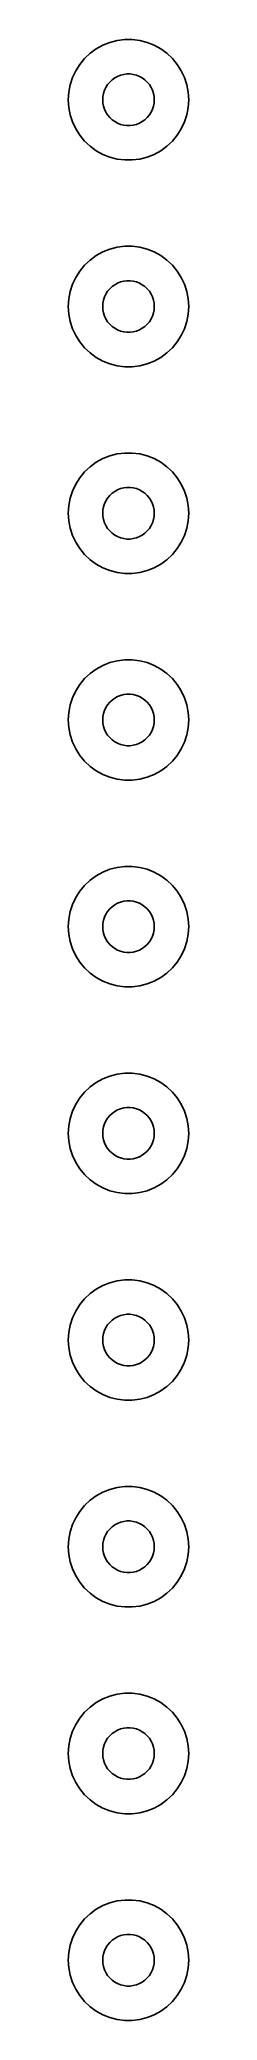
# Model space of a CAD drawing. Header units: metres. Extents: x -7 to 7, y 209 to 439.
import ezdxf

# ---------------------------------------------------------------- set-up
doc = ezdxf.new("R2010")
doc.units = ezdxf.units.M

msp = doc.modelspace()

# ---------------------------------------------------------------- linework, layer by layer
for p, q in [((-4.46196, 437.394), (-5.10277, 436.792)), ((-3.75078, 437.91), (-4.46196, 437.394)), ((-2.98045, 438.334), (-3.75078, 437.91)), ((-2.16312, 438.657), (-2.98045, 438.334)), ((-1.31166, 438.876), (-2.16312, 438.657)), ((-0.439529, 438.986), (-1.31166, 438.876)), ((0.439529, 438.986), (-0.439529, 438.986)), ((1.31166, 438.876), (0.439529, 438.986)), ((2.16312, 438.657), (1.31166, 438.876)), ((2.98045, 438.334), (2.16312, 438.657)), ((3.75078, 437.91), (2.98045, 438.334)), ((4.46196, 437.394), (3.75078, 437.91)), ((5.10277, 436.792), (4.46196, 437.394)), ((-6.13414, 435.372), (-6.50842, 434.577)), ((-5.66312, 436.114), (-6.13414, 435.372)), ((-5.10277, 436.792), (-5.66312, 436.114)), ((-1.60747, 434.533), (-1.27733, 434.714)), ((-1.27733, 434.714), (-0.927048, 434.853)), ((-0.927048, 434.853), (-0.562134, 434.947)), ((-0.562134, 434.947), (-0.18837, 434.994)), ((-0.18837, 434.994), (0.18837, 434.994)), ((0.18837, 434.994), (0.562134, 434.947)), ((0.562134, 434.947), (0.927048, 434.853)), ((0.927048, 434.853), (1.27733, 434.714)), ((1.27733, 434.714), (1.60747, 434.533)), ((5.66312, 436.114), (5.10277, 436.792)), ((6.13414, 435.372), (5.66312, 436.114)), ((6.50842, 434.577), (6.13414, 435.372)), ((-6.94479, 432.877), (-7, 432)), ((-6.78008, 433.741), (-6.94479, 432.877)), ((-6.50842, 434.577), (-6.78008, 433.741)), ((-3, 432), (-2.97633, 432.376)), ((-2.97633, 432.376), (-2.90575, 432.746)), ((-2.90575, 432.746), (-2.78932, 433.104)), ((-2.78932, 433.104), (-2.62891, 433.445)), ((-2.62891, 433.445), (-2.42705, 433.763)), ((-2.42705, 433.763), (-2.1869, 434.054)), ((-2.1869, 434.054), (-1.91226, 434.312)), ((-1.91226, 434.312), (-1.60747, 434.533)), ((1.60747, 434.533), (1.91226, 434.312)), ((1.91226, 434.312), (2.1869, 434.054)), ((2.1869, 434.054), (2.42705, 433.763)), ((2.42705, 433.763), (2.62891, 433.445)), ((2.62891, 433.445), (2.78932, 433.104)), ((2.78932, 433.104), (2.90575, 432.746)), ((2.90575, 432.746), (2.97633, 432.376)), ((2.97633, 432.376), (3, 432)), ((6.78008, 433.741), (6.50842, 434.577)), ((6.94479, 432.877), (6.78008, 433.741)), ((7, 432), (6.94479, 432.877)), ((-7, 432), (-6.94479, 431.123)), ((-6.94479, 431.123), (-6.78008, 430.259)), ((-6.78008, 430.259), (-6.50842, 429.423)), ((-2.97633, 431.624), (-3, 432)), ((-2.90575, 431.254), (-2.97633, 431.624)), ((-2.78932, 430.896), (-2.90575, 431.254)), ((-2.62891, 430.555), (-2.78932, 430.896)), ((-2.42705, 430.237), (-2.62891, 430.555)), ((-2.1869, 429.946), (-2.42705, 430.237)), ((2.42705, 430.237), (2.1869, 429.946)), ((2.62891, 430.555), (2.42705, 430.237)), ((2.78932, 430.896), (2.62891, 430.555)), ((2.90575, 431.254), (2.78932, 430.896)), ((2.97633, 431.624), (2.90575, 431.254)), ((3, 432), (2.97633, 431.624)), ((6.50842, 429.423), (6.78008, 430.259)), ((6.78008, 430.259), (6.94479, 431.123)), ((6.94479, 431.123), (7, 432)), ((-6.50842, 429.423), (-6.13414, 428.628)), ((-6.13414, 428.628), (-5.66312, 427.886)), ((-5.66312, 427.886), (-5.10277, 427.208)), ((-1.91226, 429.688), (-2.1869, 429.946)), ((-1.60747, 429.467), (-1.91226, 429.688)), ((-1.27733, 429.286), (-1.60747, 429.467)), ((-0.927048, 429.147), (-1.27733, 429.286)), ((-0.562134, 429.053), (-0.927048, 429.147)), ((-0.18837, 429.006), (-0.562134, 429.053)), ((0.18837, 429.006), (-0.18837, 429.006)), ((0.562134, 429.053), (0.18837, 429.006)), ((0.927048, 429.147), (0.562134, 429.053)), ((1.27733, 429.286), (0.927048, 429.147)), ((1.60747, 429.467), (1.27733, 429.286)), ((1.91226, 429.688), (1.60747, 429.467)), ((2.1869, 429.946), (1.91226, 429.688)), ((5.10277, 427.208), (5.66312, 427.886)), ((5.66312, 427.886), (6.13414, 428.628)), ((6.13414, 428.628), (6.50842, 429.423)), ((-5.10277, 427.208), (-4.46196, 426.606)), ((-4.46196, 426.606), (-3.75078, 426.09)), ((-3.75078, 426.09), (-2.98045, 425.666)), ((-2.98045, 425.666), (-2.16312, 425.343)), ((2.16312, 425.343), (2.98045, 425.666)), ((2.98045, 425.666), (3.75078, 426.09)), ((3.75078, 426.09), (4.46196, 426.606)), ((4.46196, 426.606), (5.10277, 427.208)), ((-2.16312, 425.343), (-1.31166, 425.124)), ((-1.31166, 425.124), (-0.439529, 425.014)), ((-0.439529, 425.014), (0.439529, 425.014)), ((0.439529, 425.014), (1.31166, 425.124)), ((1.31166, 425.124), (2.16312, 425.343)), ((-2.98045, 414.334), (-3.75078, 413.91)), ((-2.16312, 414.657), (-2.98045, 414.334)), ((-1.31166, 414.876), (-2.16312, 414.657)), ((-0.439529, 414.986), (-1.31166, 414.876)), ((0.439529, 414.986), (-0.439529, 414.986)), ((1.31166, 414.876), (0.439529, 414.986)), ((2.16312, 414.657), (1.31166, 414.876)), ((2.98045, 414.334), (2.16312, 414.657)), ((3.75078, 413.91), (2.98045, 414.334)), ((-5.66312, 412.114), (-6.13414, 411.372)), ((-5.10277, 412.792), (-5.66312, 412.114)), ((-4.46196, 413.394), (-5.10277, 412.792)), ((-3.75078, 413.91), (-4.46196, 413.394)), ((4.46196, 413.394), (3.75078, 413.91)), ((5.10277, 412.792), (4.46196, 413.394)), ((5.66312, 412.114), (5.10277, 412.792)), ((6.13414, 411.372), (5.66312, 412.114)), ((-6.78008, 409.741), (-6.94479, 408.877)), ((-6.50842, 410.577), (-6.78008, 409.741)), ((-6.13414, 411.372), (-6.50842, 410.577)), ((-2.78932, 409.104), (-2.62891, 409.445)), ((-2.62891, 409.445), (-2.42705, 409.763)), ((-2.42705, 409.763), (-2.1869, 410.054)), ((-2.1869, 410.054), (-1.91226, 410.312)), ((-1.91226, 410.312), (-1.60747, 410.533)), ((-1.60747, 410.533), (-1.27733, 410.714)), ((-1.27733, 410.714), (-0.927048, 410.853)), ((-0.927048, 410.853), (-0.562134, 410.947)), ((-0.562134, 410.947), (-0.18837, 410.994)), ((-0.18837, 410.994), (0.18837, 410.994)), ((0.18837, 410.994), (0.562134, 410.947)), ((0.562134, 410.947), (0.927048, 410.853)), ((0.927048, 410.853), (1.27733, 410.714)), ((1.27733, 410.714), (1.60747, 410.533)), ((1.60747, 410.533), (1.91226, 410.312)), ((1.91226, 410.312), (2.1869, 410.054)), ((2.1869, 410.054), (2.42705, 409.763)), ((2.42705, 409.763), (2.62891, 409.445)), ((2.62891, 409.445), (2.78932, 409.104)), ((6.50842, 410.577), (6.13414, 411.372)), ((6.78008, 409.741), (6.50842, 410.577)), ((6.94479, 408.877), (6.78008, 409.741)), ((-6.94479, 408.877), (-7, 408)), ((-7, 408), (-6.94479, 407.123)), ((-6.94479, 407.123), (-6.78008, 406.259)), ((-3, 408), (-2.97633, 408.376)), ((-2.97633, 407.624), (-3, 408)), ((-2.97633, 408.376), (-2.90575, 408.746)), ((-2.90575, 407.254), (-2.97633, 407.624)), ((-2.90575, 408.746), (-2.78932, 409.104)), ((-2.78932, 406.896), (-2.90575, 407.254)), ((2.78932, 409.104), (2.90575, 408.746)), ((2.90575, 407.254), (2.78932, 406.896)), ((2.90575, 408.746), (2.97633, 408.376)), ((2.97633, 407.624), (2.90575, 407.254)), ((2.97633, 408.376), (3, 408)), ((3, 408), (2.97633, 407.624)), ((6.78008, 406.259), (6.94479, 407.123)), ((7, 408), (6.94479, 408.877)), ((6.94479, 407.123), (7, 408)), ((-6.78008, 406.259), (-6.50842, 405.423)), ((-6.50842, 405.423), (-6.13414, 404.628)), ((-2.62891, 406.555), (-2.78932, 406.896)), ((-2.42705, 406.237), (-2.62891, 406.555)), ((-2.1869, 405.946), (-2.42705, 406.237)), ((-1.91226, 405.688), (-2.1869, 405.946)), ((-1.60747, 405.467), (-1.91226, 405.688)), ((-1.27733, 405.286), (-1.60747, 405.467)), ((-0.927048, 405.147), (-1.27733, 405.286)), ((-0.562134, 405.053), (-0.927048, 405.147)), ((-0.18837, 405.006), (-0.562134, 405.053)), ((0.18837, 405.006), (-0.18837, 405.006)), ((0.562134, 405.053), (0.18837, 405.006)), ((0.927048, 405.147), (0.562134, 405.053)), ((1.27733, 405.286), (0.927048, 405.147)), ((1.60747, 405.467), (1.27733, 405.286)), ((1.91226, 405.688), (1.60747, 405.467)), ((2.1869, 405.946), (1.91226, 405.688)), ((2.42705, 406.237), (2.1869, 405.946)), ((2.62891, 406.555), (2.42705, 406.237)), ((2.78932, 406.896), (2.62891, 406.555)), ((6.13414, 404.628), (6.50842, 405.423)), ((6.50842, 405.423), (6.78008, 406.259)), ((-6.13414, 404.628), (-5.66312, 403.886)), ((-5.66312, 403.886), (-5.10277, 403.208)), ((-5.10277, 403.208), (-4.46196, 402.606)), ((-4.46196, 402.606), (-3.75078, 402.09)), ((3.75078, 402.09), (4.46196, 402.606)), ((4.46196, 402.606), (5.10277, 403.208)), ((5.10277, 403.208), (5.66312, 403.886)), ((5.66312, 403.886), (6.13414, 404.628)), ((-3.75078, 402.09), (-2.98045, 401.666)), ((-2.98045, 401.666), (-2.16312, 401.343)), ((-2.16312, 401.343), (-1.31166, 401.124)), ((-1.31166, 401.124), (-0.439529, 401.014)), ((-0.439529, 401.014), (0.439529, 401.014)), ((0.439529, 401.014), (1.31166, 401.124)), ((1.31166, 401.124), (2.16312, 401.343)), ((2.16312, 401.343), (2.98045, 401.666)), ((2.98045, 401.666), (3.75078, 402.09)), ((-0.439529, 390.986), (-1.31166, 390.876)), ((0.439529, 390.986), (-0.439529, 390.986)), ((1.31166, 390.876), (0.439529, 390.986)), ((-5.10277, 388.792), (-5.66312, 388.114)), ((-4.46196, 389.394), (-5.10277, 388.792)), ((-3.75078, 389.91), (-4.46196, 389.394)), ((-2.98045, 390.334), (-3.75078, 389.91)), ((-2.16312, 390.657), (-2.98045, 390.334)), ((-1.31166, 390.876), (-2.16312, 390.657)), ((2.16312, 390.657), (1.31166, 390.876)), ((2.98045, 390.334), (2.16312, 390.657)), ((3.75078, 389.91), (2.98045, 390.334)), ((4.46196, 389.394), (3.75078, 389.91)), ((5.10277, 388.792), (4.46196, 389.394)), ((5.66312, 388.114), (5.10277, 388.792)), ((-6.50842, 386.577), (-6.78008, 385.741)), ((-6.13414, 387.372), (-6.50842, 386.577)), ((-5.66312, 388.114), (-6.13414, 387.372)), ((-1.91226, 386.312), (-1.60747, 386.533)), ((-1.60747, 386.533), (-1.27733, 386.714)), ((-1.27733, 386.714), (-0.927048, 386.853)), ((-0.927048, 386.853), (-0.562134, 386.947)), ((-0.562134, 386.947), (-0.18837, 386.994)), ((-0.18837, 386.994), (0.18837, 386.994)), ((0.18837, 386.994), (0.562134, 386.947)), ((0.562134, 386.947), (0.927048, 386.853)), ((0.927048, 386.853), (1.27733, 386.714)), ((1.27733, 386.714), (1.60747, 386.533)), ((1.60747, 386.533), (1.91226, 386.312)), ((6.13414, 387.372), (5.66312, 388.114)), ((6.50842, 386.577), (6.13414, 387.372)), ((6.78008, 385.741), (6.50842, 386.577)), ((-6.94479, 384.877), (-7, 384)), ((-6.78008, 385.741), (-6.94479, 384.877)), ((-3, 384), (-2.97633, 384.376)), ((-2.97633, 384.376), (-2.90575, 384.746)), ((-2.90575, 384.746), (-2.78932, 385.104)), ((-2.78932, 385.104), (-2.62891, 385.445)), ((-2.62891, 385.445), (-2.42705, 385.763)), ((-2.42705, 385.763), (-2.1869, 386.054)), ((-2.1869, 386.054), (-1.91226, 386.312)), ((1.91226, 386.312), (2.1869, 386.054)), ((2.1869, 386.054), (2.42705, 385.763)), ((2.42705, 385.763), (2.62891, 385.445)), ((2.62891, 385.445), (2.78932, 385.104)), ((2.78932, 385.104), (2.90575, 384.746)), ((2.90575, 384.746), (2.97633, 384.376)), ((2.97633, 384.376), (3, 384)), ((6.94479, 384.877), (6.78008, 385.741)), ((7, 384), (6.94479, 384.877)), ((-7, 384), (-6.94479, 383.123)), ((-6.94479, 383.123), (-6.78008, 382.259)), ((-6.78008, 382.259), (-6.50842, 381.423)), ((-2.97633, 383.624), (-3, 384)), ((-2.90575, 383.254), (-2.97633, 383.624)), ((-2.78932, 382.896), (-2.90575, 383.254)), ((-2.62891, 382.555), (-2.78932, 382.896)), ((-2.42705, 382.237), (-2.62891, 382.555)), ((-2.1869, 381.946), (-2.42705, 382.237)), ((-1.91226, 381.688), (-2.1869, 381.946)), ((2.1869, 381.946), (1.91226, 381.688)), ((2.42705, 382.237), (2.1869, 381.946)), ((2.62891, 382.555), (2.42705, 382.237)), ((2.78932, 382.896), (2.62891, 382.555)), ((2.90575, 383.254), (2.78932, 382.896)), ((2.97633, 383.624), (2.90575, 383.254)), ((3, 384), (2.97633, 383.624)), ((6.50842, 381.423), (6.78008, 382.259)), ((6.78008, 382.259), (6.94479, 383.123)), ((6.94479, 383.123), (7, 384)), ((-6.50842, 381.423), (-6.13414, 380.628)), ((-6.13414, 380.628), (-5.66312, 379.886)), ((-5.66312, 379.886), (-5.10277, 379.208)), ((-1.60747, 381.467), (-1.91226, 381.688)), ((-1.27733, 381.286), (-1.60747, 381.467)), ((-0.927048, 381.147), (-1.27733, 381.286)), ((-0.562134, 381.053), (-0.927048, 381.147)), ((-0.18837, 381.006), (-0.562134, 381.053)), ((0.18837, 381.006), (-0.18837, 381.006)), ((0.562134, 381.053), (0.18837, 381.006)), ((0.927048, 381.147), (0.562134, 381.053)), ((1.27733, 381.286), (0.927048, 381.147)), ((1.60747, 381.467), (1.27733, 381.286)), ((1.91226, 381.688), (1.60747, 381.467)), ((5.10277, 379.208), (5.66312, 379.886)), ((5.66312, 379.886), (6.13414, 380.628)), ((6.13414, 380.628), (6.50842, 381.423)), ((-5.10277, 379.208), (-4.46196, 378.606)), ((-4.46196, 378.606), (-3.75078, 378.09)), ((-3.75078, 378.09), (-2.98045, 377.666)), ((-2.98045, 377.666), (-2.16312, 377.343)), ((-2.16312, 377.343), (-1.31166, 377.124)), ((1.31166, 377.124), (2.16312, 377.343)), ((2.16312, 377.343), (2.98045, 377.666)), ((2.98045, 377.666), (3.75078, 378.09)), ((3.75078, 378.09), (4.46196, 378.606)), ((4.46196, 378.606), (5.10277, 379.208)), ((-1.31166, 377.124), (-0.439529, 377.014)), ((-0.439529, 377.014), (0.439529, 377.014)), ((0.439529, 377.014), (1.31166, 377.124)), ((-3.75078, 365.91), (-4.46196, 365.394)), ((-2.98045, 366.334), (-3.75078, 365.91)), ((-2.16312, 366.657), (-2.98045, 366.334)), ((-1.31166, 366.876), (-2.16312, 366.657)), ((-0.439529, 366.986), (-1.31166, 366.876)), ((0.439529, 366.986), (-0.439529, 366.986)), ((1.31166, 366.876), (0.439529, 366.986)), ((2.16312, 366.657), (1.31166, 366.876)), ((2.98045, 366.334), (2.16312, 366.657)), ((3.75078, 365.91), (2.98045, 366.334)), ((4.46196, 365.394), (3.75078, 365.91)), ((-6.13414, 363.372), (-6.50842, 362.577)), ((-5.66312, 364.114), (-6.13414, 363.372)), ((-5.10277, 364.792), (-5.66312, 364.114)), ((-4.46196, 365.394), (-5.10277, 364.792)), ((5.10277, 364.792), (4.46196, 365.394)), ((5.66312, 364.114), (5.10277, 364.792)), ((6.13414, 363.372), (5.66312, 364.114)), ((6.50842, 362.577), (6.13414, 363.372)), ((-6.78008, 361.741), (-6.94479, 360.877)), ((-6.50842, 362.577), (-6.78008, 361.741)), ((-2.90575, 360.746), (-2.78932, 361.104)), ((-2.78932, 361.104), (-2.62891, 361.445)), ((-2.62891, 361.445), (-2.42705, 361.763)), ((-2.42705, 361.763), (-2.1869, 362.054)), ((-2.1869, 362.054), (-1.91226, 362.312)), ((-1.91226, 362.312), (-1.60747, 362.533)), ((-1.60747, 362.533), (-1.27733, 362.714)), ((-1.27733, 362.714), (-0.927048, 362.853)), ((-0.927048, 362.853), (-0.562134, 362.947)), ((-0.562134, 362.947), (-0.18837, 362.994)), ((-0.18837, 362.994), (0.18837, 362.994)), ((0.18837, 362.994), (0.562134, 362.947)), ((0.562134, 362.947), (0.927048, 362.853)), ((0.927048, 362.853), (1.27733, 362.714)), ((1.27733, 362.714), (1.60747, 362.533)), ((1.60747, 362.533), (1.91226, 362.312)), ((1.91226, 362.312), (2.1869, 362.054)), ((2.1869, 362.054), (2.42705, 361.763)), ((2.42705, 361.763), (2.62891, 361.445)), ((2.62891, 361.445), (2.78932, 361.104)), ((2.78932, 361.104), (2.90575, 360.746)), ((6.78008, 361.741), (6.50842, 362.577)), ((6.94479, 360.877), (6.78008, 361.741)), ((-6.94479, 360.877), (-7, 360)), ((-7, 360), (-6.94479, 359.123)), ((-6.94479, 359.123), (-6.78008, 358.259)), ((-3, 360), (-2.97633, 360.376)), ((-2.97633, 359.624), (-3, 360)), ((-2.97633, 360.376), (-2.90575, 360.746)), ((-2.90575, 359.254), (-2.97633, 359.624)), ((-2.78932, 358.896), (-2.90575, 359.254)), ((-2.62891, 358.555), (-2.78932, 358.896)), ((2.78932, 358.896), (2.62891, 358.555)), ((2.90575, 359.254), (2.78932, 358.896)), ((2.90575, 360.746), (2.97633, 360.376)), ((2.97633, 359.624), (2.90575, 359.254)), ((2.97633, 360.376), (3, 360)), ((3, 360), (2.97633, 359.624)), ((6.78008, 358.259), (6.94479, 359.123)), ((7, 360), (6.94479, 360.877)), ((6.94479, 359.123), (7, 360)), ((-6.78008, 358.259), (-6.50842, 357.423)), ((-6.50842, 357.423), (-6.13414, 356.628)), ((-6.13414, 356.628), (-5.66312, 355.886)), ((-2.42705, 358.237), (-2.62891, 358.555)), ((-2.1869, 357.946), (-2.42705, 358.237)), ((-1.91226, 357.688), (-2.1869, 357.946)), ((-1.60747, 357.467), (-1.91226, 357.688)), ((-1.27733, 357.286), (-1.60747, 357.467)), ((-0.927048, 357.147), (-1.27733, 357.286)), ((-0.562134, 357.053), (-0.927048, 357.147)), ((-0.18837, 357.006), (-0.562134, 357.053)), ((0.18837, 357.006), (-0.18837, 357.006)), ((0.562134, 357.053), (0.18837, 357.006)), ((0.927048, 357.147), (0.562134, 357.053)), ((1.27733, 357.286), (0.927048, 357.147)), ((1.60747, 357.467), (1.27733, 357.286)), ((1.91226, 357.688), (1.60747, 357.467)), ((2.1869, 357.946), (1.91226, 357.688)), ((2.42705, 358.237), (2.1869, 357.946)), ((2.62891, 358.555), (2.42705, 358.237)), ((5.66312, 355.886), (6.13414, 356.628)), ((6.13414, 356.628), (6.50842, 357.423)), ((6.50842, 357.423), (6.78008, 358.259)), ((-5.66312, 355.886), (-5.10277, 355.208)), ((-5.10277, 355.208), (-4.46196, 354.606)), ((-4.46196, 354.606), (-3.75078, 354.09)), ((3.75078, 354.09), (4.46196, 354.606)), ((4.46196, 354.606), (5.10277, 355.208)), ((5.10277, 355.208), (5.66312, 355.886)), ((-3.75078, 354.09), (-2.98045, 353.666)), ((-2.98045, 353.666), (-2.16312, 353.343)), ((-2.16312, 353.343), (-1.31166, 353.124)), ((-1.31166, 353.124), (-0.439529, 353.014)), ((-0.439529, 353.014), (0.439529, 353.014)), ((0.439529, 353.014), (1.31166, 353.124)), ((1.31166, 353.124), (2.16312, 353.343)), ((2.16312, 353.343), (2.98045, 353.666)), ((2.98045, 353.666), (3.75078, 354.09)), ((-1.31166, 342.876), (-2.16312, 342.657)), ((-0.439529, 342.986), (-1.31166, 342.876)), ((0.439529, 342.986), (-0.439529, 342.986)), ((1.31166, 342.876), (0.439529, 342.986)), ((2.16312, 342.657), (1.31166, 342.876)), ((-5.10277, 340.792), (-5.66312, 340.114)), ((-4.46196, 341.394), (-5.10277, 340.792)), ((-3.75078, 341.91), (-4.46196, 341.394)), ((-2.98045, 342.334), (-3.75078, 341.91)), ((-2.16312, 342.657), (-2.98045, 342.334)), ((2.98045, 342.334), (2.16312, 342.657)), ((3.75078, 341.91), (2.98045, 342.334)), ((4.46196, 341.394), (3.75078, 341.91)), ((5.10277, 340.792), (4.46196, 341.394)), ((5.66312, 340.114), (5.10277, 340.792)), ((-6.50842, 338.577), (-6.78008, 337.741)), ((-6.13414, 339.372), (-6.50842, 338.577)), ((-5.66312, 340.114), (-6.13414, 339.372)), ((-2.1869, 338.054), (-1.91226, 338.312)), ((-1.91226, 338.312), (-1.60747, 338.533)), ((-1.60747, 338.533), (-1.27733, 338.714)), ((-1.27733, 338.714), (-0.927048, 338.853)), ((-0.927048, 338.853), (-0.562134, 338.947)), ((-0.562134, 338.947), (-0.18837, 338.994)), ((-0.18837, 338.994), (0.18837, 338.994)), ((0.18837, 338.994), (0.562134, 338.947)), ((0.562134, 338.947), (0.927048, 338.853)), ((0.927048, 338.853), (1.27733, 338.714)), ((1.27733, 338.714), (1.60747, 338.533)), ((1.60747, 338.533), (1.91226, 338.312)), ((1.91226, 338.312), (2.1869, 338.054)), ((6.13414, 339.372), (5.66312, 340.114)), ((6.50842, 338.577), (6.13414, 339.372)), ((6.78008, 337.741), (6.50842, 338.577)), ((-6.94479, 336.877), (-7, 336)), ((-7, 336), (-6.94479, 335.123)), ((-6.78008, 337.741), (-6.94479, 336.877)), ((-3, 336), (-2.97633, 336.376)), ((-2.97633, 335.624), (-3, 336)), ((-2.97633, 336.376), (-2.90575, 336.746)), ((-2.90575, 336.746), (-2.78932, 337.104)), ((-2.78932, 337.104), (-2.62891, 337.445)), ((-2.62891, 337.445), (-2.42705, 337.763)), ((-2.42705, 337.763), (-2.1869, 338.054)), ((2.1869, 338.054), (2.42705, 337.763)), ((2.42705, 337.763), (2.62891, 337.445)), ((2.62891, 337.445), (2.78932, 337.104)), ((2.78932, 337.104), (2.90575, 336.746)), ((2.90575, 336.746), (2.97633, 336.376)), ((2.97633, 336.376), (3, 336)), ((3, 336), (2.97633, 335.624)), ((6.94479, 336.877), (6.78008, 337.741)), ((7, 336), (6.94479, 336.877)), ((6.94479, 335.123), (7, 336)), ((-6.94479, 335.123), (-6.78008, 334.259)), ((-6.78008, 334.259), (-6.50842, 333.423)), ((-2.90575, 335.254), (-2.97633, 335.624)), ((-2.78932, 334.896), (-2.90575, 335.254)), ((-2.62891, 334.555), (-2.78932, 334.896)), ((-2.42705, 334.237), (-2.62891, 334.555)), ((-2.1869, 333.946), (-2.42705, 334.237)), ((-1.91226, 333.688), (-2.1869, 333.946)), ((-1.60747, 333.467), (-1.91226, 333.688)), ((-1.27733, 333.286), (-1.60747, 333.467)), ((1.60747, 333.467), (1.27733, 333.286)), ((1.91226, 333.688), (1.60747, 333.467)), ((2.1869, 333.946), (1.91226, 333.688)), ((2.42705, 334.237), (2.1869, 333.946)), ((2.62891, 334.555), (2.42705, 334.237)), ((2.78932, 334.896), (2.62891, 334.555)), ((2.90575, 335.254), (2.78932, 334.896)), ((2.97633, 335.624), (2.90575, 335.254)), ((6.50842, 333.423), (6.78008, 334.259)), ((6.78008, 334.259), (6.94479, 335.123)), ((-6.50842, 333.423), (-6.13414, 332.628)), ((-6.13414, 332.628), (-5.66312, 331.886)), ((-5.66312, 331.886), (-5.10277, 331.208)), ((-5.10277, 331.208), (-4.46196, 330.606)), ((-0.927048, 333.147), (-1.27733, 333.286)), ((-0.562134, 333.053), (-0.927048, 333.147)), ((-0.18837, 333.006), (-0.562134, 333.053)), ((0.18837, 333.006), (-0.18837, 333.006)), ((0.562134, 333.053), (0.18837, 333.006)), ((0.927048, 333.147), (0.562134, 333.053)), ((1.27733, 333.286), (0.927048, 333.147)), ((4.46196, 330.606), (5.10277, 331.208)), ((5.10277, 331.208), (5.66312, 331.886)), ((5.66312, 331.886), (6.13414, 332.628)), ((6.13414, 332.628), (6.50842, 333.423)), ((-4.46196, 330.606), (-3.75078, 330.09)), ((-3.75078, 330.09), (-2.98045, 329.666)), ((-2.98045, 329.666), (-2.16312, 329.343)), ((-2.16312, 329.343), (-1.31166, 329.124)), ((-1.31166, 329.124), (-0.439529, 329.014)), ((-0.439529, 329.014), (0.439529, 329.014)), ((0.439529, 329.014), (1.31166, 329.124)), ((1.31166, 329.124), (2.16312, 329.343)), ((2.16312, 329.343), (2.98045, 329.666)), ((2.98045, 329.666), (3.75078, 330.09)), ((3.75078, 330.09), (4.46196, 330.606)), ((-4.46196, 317.394), (-5.10277, 316.792)), ((-3.75078, 317.91), (-4.46196, 317.394)), ((-2.98045, 318.334), (-3.75078, 317.91)), ((-2.16312, 318.657), (-2.98045, 318.334)), ((-1.31166, 318.876), (-2.16312, 318.657)), ((-0.439529, 318.986), (-1.31166, 318.876)), ((0.439529, 318.986), (-0.439529, 318.986)), ((1.31166, 318.876), (0.439529, 318.986)), ((2.16312, 318.657), (1.31166, 318.876)), ((2.98045, 318.334), (2.16312, 318.657)), ((3.75078, 317.91), (2.98045, 318.334)), ((4.46196, 317.394), (3.75078, 317.91)), ((5.10277, 316.792), (4.46196, 317.394)), ((-6.13414, 315.372), (-6.50842, 314.577)), ((-5.66312, 316.114), (-6.13414, 315.372)), ((-5.10277, 316.792), (-5.66312, 316.114)), ((5.66312, 316.114), (5.10277, 316.792)), ((6.13414, 315.372), (5.66312, 316.114)), ((6.50842, 314.577), (6.13414, 315.372)), ((-6.94479, 312.877), (-7, 312)), ((-6.78008, 313.741), (-6.94479, 312.877)), ((-6.50842, 314.577), (-6.78008, 313.741)), ((-2.90575, 312.746), (-2.78932, 313.104)), ((-2.78932, 313.104), (-2.62891, 313.445)), ((-2.62891, 313.445), (-2.42705, 313.763)), ((-2.42705, 313.763), (-2.1869, 314.054)), ((-2.1869, 314.054), (-1.91226, 314.312)), ((-1.91226, 314.312), (-1.60747, 314.533)), ((-1.60747, 314.533), (-1.27733, 314.714)), ((-1.27733, 314.714), (-0.927048, 314.853)), ((-0.927048, 314.853), (-0.562134, 314.947)), ((-0.562134, 314.947), (-0.18837, 314.994)), ((-0.18837, 314.994), (0.18837, 314.994)), ((0.18837, 314.994), (0.562134, 314.947)), ((0.562134, 314.947), (0.927048, 314.853)), ((0.927048, 314.853), (1.27733, 314.714)), ((1.27733, 314.714), (1.60747, 314.533)), ((1.60747, 314.533), (1.91226, 314.312)), ((1.91226, 314.312), (2.1869, 314.054)), ((2.1869, 314.054), (2.42705, 313.763)), ((2.42705, 313.763), (2.62891, 313.445)), ((2.62891, 313.445), (2.78932, 313.104)), ((2.78932, 313.104), (2.90575, 312.746)), ((6.78008, 313.741), (6.50842, 314.577)), ((6.94479, 312.877), (6.78008, 313.741)), ((7, 312), (6.94479, 312.877)), ((-7, 312), (-6.94479, 311.123)), ((-6.94479, 311.123), (-6.78008, 310.259)), ((-3, 312), (-2.97633, 312.376)), ((-2.97633, 311.624), (-3, 312)), ((-2.97633, 312.376), (-2.90575, 312.746)), ((-2.90575, 311.254), (-2.97633, 311.624)), ((-2.78932, 310.896), (-2.90575, 311.254)), ((-2.62891, 310.555), (-2.78932, 310.896)), ((-2.42705, 310.237), (-2.62891, 310.555)), ((2.62891, 310.555), (2.42705, 310.237)), ((2.78932, 310.896), (2.62891, 310.555)), ((2.90575, 311.254), (2.78932, 310.896)), ((2.90575, 312.746), (2.97633, 312.376)), ((2.97633, 311.624), (2.90575, 311.254)), ((2.97633, 312.376), (3, 312)), ((3, 312), (2.97633, 311.624)), ((6.78008, 310.259), (6.94479, 311.123)), ((6.94479, 311.123), (7, 312)), ((-6.78008, 310.259), (-6.50842, 309.423)), ((-6.50842, 309.423), (-6.13414, 308.628)), ((-6.13414, 308.628), (-5.66312, 307.886)), ((-2.1869, 309.946), (-2.42705, 310.237)), ((-1.91226, 309.688), (-2.1869, 309.946)), ((-1.60747, 309.467), (-1.91226, 309.688)), ((-1.27733, 309.286), (-1.60747, 309.467)), ((-0.927048, 309.147), (-1.27733, 309.286)), ((-0.562134, 309.053), (-0.927048, 309.147)), ((-0.18837, 309.006), (-0.562134, 309.053)), ((0.18837, 309.006), (-0.18837, 309.006)), ((0.562134, 309.053), (0.18837, 309.006)), ((0.927048, 309.147), (0.562134, 309.053)), ((1.27733, 309.286), (0.927048, 309.147)), ((1.60747, 309.467), (1.27733, 309.286)), ((1.91226, 309.688), (1.60747, 309.467)), ((2.1869, 309.946), (1.91226, 309.688)), ((2.42705, 310.237), (2.1869, 309.946)), ((5.66312, 307.886), (6.13414, 308.628)), ((6.13414, 308.628), (6.50842, 309.423)), ((6.50842, 309.423), (6.78008, 310.259)), ((-5.66312, 307.886), (-5.10277, 307.208)), ((-5.10277, 307.208), (-4.46196, 306.606)), ((-4.46196, 306.606), (-3.75078, 306.09)), ((-3.75078, 306.09), (-2.98045, 305.666)), ((2.98045, 305.666), (3.75078, 306.09)), ((3.75078, 306.09), (4.46196, 306.606)), ((4.46196, 306.606), (5.10277, 307.208)), ((5.10277, 307.208), (5.66312, 307.886)), ((-2.98045, 305.666), (-2.16312, 305.343)), ((-2.16312, 305.343), (-1.31166, 305.124)), ((-1.31166, 305.124), (-0.439529, 305.014)), ((-0.439529, 305.014), (0.439529, 305.014)), ((0.439529, 305.014), (1.31166, 305.124)), ((1.31166, 305.124), (2.16312, 305.343)), ((2.16312, 305.343), (2.98045, 305.666)), ((-2.16312, 294.657), (-2.98045, 294.334)), ((-1.31166, 294.876), (-2.16312, 294.657)), ((-0.439529, 294.986), (-1.31166, 294.876)), ((0.439529, 294.986), (-0.439529, 294.986)), ((1.31166, 294.876), (0.439529, 294.986)), ((2.16312, 294.657), (1.31166, 294.876)), ((2.98045, 294.334), (2.16312, 294.657)), ((-5.66312, 292.114), (-6.13414, 291.372)), ((-5.10277, 292.792), (-5.66312, 292.114)), ((-4.46196, 293.394), (-5.10277, 292.792)), ((-3.75078, 293.91), (-4.46196, 293.394)), ((-2.98045, 294.334), (-3.75078, 293.91)), ((3.75078, 293.91), (2.98045, 294.334)), ((4.46196, 293.394), (3.75078, 293.91)), ((5.10277, 292.792), (4.46196, 293.394)), ((5.66312, 292.114), (5.10277, 292.792)), ((6.13414, 291.372), (5.66312, 292.114)), ((-6.50842, 290.577), (-6.78008, 289.741)), ((-6.13414, 291.372), (-6.50842, 290.577)), ((-2.42705, 289.763), (-2.1869, 290.054)), ((-2.1869, 290.054), (-1.91226, 290.312)), ((-1.91226, 290.312), (-1.60747, 290.533)), ((-1.60747, 290.533), (-1.27733, 290.714)), ((-1.27733, 290.714), (-0.927048, 290.853)), ((-0.927048, 290.853), (-0.562134, 290.947)), ((-0.562134, 290.947), (-0.18837, 290.994)), ((-0.18837, 290.994), (0.18837, 290.994)), ((0.18837, 290.994), (0.562134, 290.947)), ((0.562134, 290.947), (0.927048, 290.853)), ((0.927048, 290.853), (1.27733, 290.714)), ((1.27733, 290.714), (1.60747, 290.533)), ((1.60747, 290.533), (1.91226, 290.312)), ((1.91226, 290.312), (2.1869, 290.054)), ((2.1869, 290.054), (2.42705, 289.763)), ((6.50842, 290.577), (6.13414, 291.372)), ((6.78008, 289.741), (6.50842, 290.577)), ((-6.94479, 288.877), (-7, 288)), ((-7, 288), (-6.94479, 287.123)), ((-6.78008, 289.741), (-6.94479, 288.877)), ((-3, 288), (-2.97633, 288.376)), ((-2.97633, 287.624), (-3, 288)), ((-2.97633, 288.376), (-2.90575, 288.746)), ((-2.90575, 287.254), (-2.97633, 287.624)), ((-2.90575, 288.746), (-2.78932, 289.104)), ((-2.78932, 289.104), (-2.62891, 289.445)), ((-2.62891, 289.445), (-2.42705, 289.763)), ((2.42705, 289.763), (2.62891, 289.445)), ((2.62891, 289.445), (2.78932, 289.104)), ((2.78932, 289.104), (2.90575, 288.746)), ((2.90575, 288.746), (2.97633, 288.376)), ((2.97633, 287.624), (2.90575, 287.254)), ((2.97633, 288.376), (3, 288)), ((3, 288), (2.97633, 287.624)), ((6.94479, 288.877), (6.78008, 289.741)), ((7, 288), (6.94479, 288.877)), ((6.94479, 287.123), (7, 288)), ((-6.94479, 287.123), (-6.78008, 286.259)), ((-6.78008, 286.259), (-6.50842, 285.423)), ((-6.50842, 285.423), (-6.13414, 284.628)), ((-2.78932, 286.896), (-2.90575, 287.254)), ((-2.62891, 286.555), (-2.78932, 286.896)), ((-2.42705, 286.237), (-2.62891, 286.555)), ((-2.1869, 285.946), (-2.42705, 286.237)), ((-1.91226, 285.688), (-2.1869, 285.946)), ((-1.60747, 285.467), (-1.91226, 285.688)), ((-1.27733, 285.286), (-1.60747, 285.467)), ((-0.927048, 285.147), (-1.27733, 285.286)), ((1.27733, 285.286), (0.927048, 285.147)), ((1.60747, 285.467), (1.27733, 285.286)), ((1.91226, 285.688), (1.60747, 285.467)), ((2.1869, 285.946), (1.91226, 285.688)), ((2.42705, 286.237), (2.1869, 285.946)), ((2.62891, 286.555), (2.42705, 286.237)), ((2.78932, 286.896), (2.62891, 286.555)), ((2.90575, 287.254), (2.78932, 286.896)), ((6.13414, 284.628), (6.50842, 285.423)), ((6.50842, 285.423), (6.78008, 286.259)), ((6.78008, 286.259), (6.94479, 287.123)), ((-6.13414, 284.628), (-5.66312, 283.886)), ((-5.66312, 283.886), (-5.10277, 283.208)), ((-5.10277, 283.208), (-4.46196, 282.606)), ((-0.562134, 285.053), (-0.927048, 285.147)), ((-0.18837, 285.006), (-0.562134, 285.053)), ((0.18837, 285.006), (-0.18837, 285.006)), ((0.562134, 285.053), (0.18837, 285.006)), ((0.927048, 285.147), (0.562134, 285.053)), ((4.46196, 282.606), (5.10277, 283.208)), ((5.10277, 283.208), (5.66312, 283.886)), ((5.66312, 283.886), (6.13414, 284.628)), ((-4.46196, 282.606), (-3.75078, 282.09)), ((-3.75078, 282.09), (-2.98045, 281.666)), ((-2.98045, 281.666), (-2.16312, 281.343)), ((-2.16312, 281.343), (-1.31166, 281.124)), ((-1.31166, 281.124), (-0.439529, 281.014)), ((-0.439529, 281.014), (0.439529, 281.014)), ((0.439529, 281.014), (1.31166, 281.124)), ((1.31166, 281.124), (2.16312, 281.343)), ((2.16312, 281.343), (2.98045, 281.666)), ((2.98045, 281.666), (3.75078, 282.09)), ((3.75078, 282.09), (4.46196, 282.606)), ((-4.46196, 269.394), (-5.10277, 268.792)), ((-3.75078, 269.91), (-4.46196, 269.394)), ((-2.98045, 270.334), (-3.75078, 269.91)), ((-2.16312, 270.657), (-2.98045, 270.334)), ((-1.31166, 270.876), (-2.16312, 270.657)), ((-0.439529, 270.986), (-1.31166, 270.876)), ((0.439529, 270.986), (-0.439529, 270.986)), ((1.31166, 270.876), (0.439529, 270.986)), ((2.16312, 270.657), (1.31166, 270.876)), ((2.98045, 270.334), (2.16312, 270.657)), ((3.75078, 269.91), (2.98045, 270.334)), ((4.46196, 269.394), (3.75078, 269.91)), ((5.10277, 268.792), (4.46196, 269.394)), ((-6.13414, 267.372), (-6.50842, 266.577)), ((-5.66312, 268.114), (-6.13414, 267.372)), ((-5.10277, 268.792), (-5.66312, 268.114)), ((-1.27733, 266.714), (-0.927048, 266.853)), ((-0.927048, 266.853), (-0.562134, 266.947)), ((-0.562134, 266.947), (-0.18837, 266.994)), ((-0.18837, 266.994), (0.18837, 266.994)), ((0.18837, 266.994), (0.562134, 266.947)), ((0.562134, 266.947), (0.927048, 266.853)), ((0.927048, 266.853), (1.27733, 266.714)), ((5.66312, 268.114), (5.10277, 268.792)), ((6.13414, 267.372), (5.66312, 268.114)), ((6.50842, 266.577), (6.13414, 267.372)), ((-6.94479, 264.877), (-7, 264)), ((-6.78008, 265.741), (-6.94479, 264.877)), ((-6.50842, 266.577), (-6.78008, 265.741)), ((-2.97633, 264.376), (-2.90575, 264.746)), ((-2.90575, 264.746), (-2.78932, 265.104)), ((-2.78932, 265.104), (-2.62891, 265.445)), ((-2.62891, 265.445), (-2.42705, 265.763)), ((-2.42705, 265.763), (-2.1869, 266.054)), ((-2.1869, 266.054), (-1.91226, 266.312)), ((-1.91226, 266.312), (-1.60747, 266.533)), ((-1.60747, 266.533), (-1.27733, 266.714)), ((1.27733, 266.714), (1.60747, 266.533)), ((1.60747, 266.533), (1.91226, 266.312)), ((1.91226, 266.312), (2.1869, 266.054)), ((2.1869, 266.054), (2.42705, 265.763)), ((2.42705, 265.763), (2.62891, 265.445)), ((2.62891, 265.445), (2.78932, 265.104)), ((2.78932, 265.104), (2.90575, 264.746)), ((2.90575, 264.746), (2.97633, 264.376)), ((6.78008, 265.741), (6.50842, 266.577)), ((6.94479, 264.877), (6.78008, 265.741)), ((7, 264), (6.94479, 264.877)), ((-7, 264), (-6.94479, 263.123)), ((-6.94479, 263.123), (-6.78008, 262.259)), ((-6.78008, 262.259), (-6.50842, 261.423)), ((-3, 264), (-2.97633, 264.376)), ((-2.97633, 263.624), (-3, 264)), ((-2.90575, 263.254), (-2.97633, 263.624)), ((-2.78932, 262.896), (-2.90575, 263.254)), ((-2.62891, 262.555), (-2.78932, 262.896)), ((-2.42705, 262.237), (-2.62891, 262.555)), ((-2.1869, 261.946), (-2.42705, 262.237)), ((2.42705, 262.237), (2.1869, 261.946)), ((2.62891, 262.555), (2.42705, 262.237)), ((2.78932, 262.896), (2.62891, 262.555)), ((2.90575, 263.254), (2.78932, 262.896)), ((2.97633, 263.624), (2.90575, 263.254)), ((2.97633, 264.376), (3, 264)), ((3, 264), (2.97633, 263.624)), ((6.50842, 261.423), (6.78008, 262.259)), ((6.78008, 262.259), (6.94479, 263.123)), ((6.94479, 263.123), (7, 264)), ((-6.50842, 261.423), (-6.13414, 260.628)), ((-6.13414, 260.628), (-5.66312, 259.886)), ((-5.66312, 259.886), (-5.10277, 259.208)), ((-1.91226, 261.688), (-2.1869, 261.946)), ((-1.60747, 261.467), (-1.91226, 261.688)), ((-1.27733, 261.286), (-1.60747, 261.467)), ((-0.927048, 261.147), (-1.27733, 261.286)), ((-0.562134, 261.053), (-0.927048, 261.147)), ((-0.18837, 261.006), (-0.562134, 261.053)), ((0.18837, 261.006), (-0.18837, 261.006)), ((0.562134, 261.053), (0.18837, 261.006)), ((0.927048, 261.147), (0.562134, 261.053)), ((1.27733, 261.286), (0.927048, 261.147)), ((1.60747, 261.467), (1.27733, 261.286)), ((1.91226, 261.688), (1.60747, 261.467)), ((2.1869, 261.946), (1.91226, 261.688)), ((5.10277, 259.208), (5.66312, 259.886)), ((5.66312, 259.886), (6.13414, 260.628)), ((6.13414, 260.628), (6.50842, 261.423)), ((-5.10277, 259.208), (-4.46196, 258.606)), ((-4.46196, 258.606), (-3.75078, 258.09)), ((-3.75078, 258.09), (-2.98045, 257.666)), ((-2.98045, 257.666), (-2.16312, 257.343)), ((2.16312, 257.343), (2.98045, 257.666)), ((2.98045, 257.666), (3.75078, 258.09)), ((3.75078, 258.09), (4.46196, 258.606)), ((4.46196, 258.606), (5.10277, 259.208)), ((-2.16312, 257.343), (-1.31166, 257.124)), ((-1.31166, 257.124), (-0.439529, 257.014)), ((-0.439529, 257.014), (0.439529, 257.014)), ((0.439529, 257.014), (1.31166, 257.124)), ((1.31166, 257.124), (2.16312, 257.343)), ((-2.98045, 246.334), (-3.75078, 245.91)), ((-2.16312, 246.657), (-2.98045, 246.334)), ((-1.31166, 246.876), (-2.16312, 246.657)), ((-0.439529, 246.986), (-1.31166, 246.876)), ((0.439529, 246.986), (-0.439529, 246.986)), ((1.31166, 246.876), (0.439529, 246.986)), ((2.16312, 246.657), (1.31166, 246.876)), ((2.98045, 246.334), (2.16312, 246.657)), ((3.75078, 245.91), (2.98045, 246.334)), ((-5.66312, 244.114), (-6.13414, 243.372)), ((-5.10277, 244.792), (-5.66312, 244.114)), ((-4.46196, 245.394), (-5.10277, 244.792)), ((-3.75078, 245.91), (-4.46196, 245.394)), ((4.46196, 245.394), (3.75078, 245.91)), ((5.10277, 244.792), (4.46196, 245.394)), ((5.66312, 244.114), (5.10277, 244.792)), ((6.13414, 243.372), (5.66312, 244.114)), ((-6.78008, 241.741), (-6.94479, 240.877)), ((-6.50842, 242.577), (-6.78008, 241.741)), ((-6.13414, 243.372), (-6.50842, 242.577)), ((-2.62891, 241.445), (-2.42705, 241.763)), ((-2.42705, 241.763), (-2.1869, 242.054)), ((-2.1869, 242.054), (-1.91226, 242.312)), ((-1.91226, 242.312), (-1.60747, 242.533)), ((-1.60747, 242.533), (-1.27733, 242.714)), ((-1.27733, 242.714), (-0.927048, 242.853)), ((-0.927048, 242.853), (-0.562134, 242.947)), ((-0.562134, 242.947), (-0.18837, 242.994)), ((-0.18837, 242.994), (0.18837, 242.994)), ((0.18837, 242.994), (0.562134, 242.947)), ((0.562134, 242.947), (0.927048, 242.853)), ((0.927048, 242.853), (1.27733, 242.714)), ((1.27733, 242.714), (1.60747, 242.533)), ((1.60747, 242.533), (1.91226, 242.312)), ((1.91226, 242.312), (2.1869, 242.054)), ((2.1869, 242.054), (2.42705, 241.763)), ((2.42705, 241.763), (2.62891, 241.445)), ((6.50842, 242.577), (6.13414, 243.372)), ((6.78008, 241.741), (6.50842, 242.577)), ((6.94479, 240.877), (6.78008, 241.741)), ((-6.94479, 240.877), (-7, 240)), ((-7, 240), (-6.94479, 239.123)), ((-3, 240), (-2.97633, 240.376)), ((-2.97633, 239.624), (-3, 240)), ((-2.97633, 240.376), (-2.90575, 240.746)), ((-2.90575, 239.254), (-2.97633, 239.624)), ((-2.90575, 240.746), (-2.78932, 241.104)), ((-2.78932, 238.896), (-2.90575, 239.254)), ((-2.78932, 241.104), (-2.62891, 241.445)), ((2.62891, 241.445), (2.78932, 241.104)), ((2.78932, 241.104), (2.90575, 240.746)), ((2.90575, 239.254), (2.78932, 238.896)), ((2.90575, 240.746), (2.97633, 240.376)), ((2.97633, 239.624), (2.90575, 239.254)), ((2.97633, 240.376), (3, 240)), ((3, 240), (2.97633, 239.624)), ((7, 240), (6.94479, 240.877)), ((6.94479, 239.123), (7, 240)), ((-6.94479, 239.123), (-6.78008, 238.259)), ((-6.78008, 238.259), (-6.50842, 237.423)), ((-6.50842, 237.423), (-6.13414, 236.628)), ((-2.62891, 238.555), (-2.78932, 238.896)), ((-2.42705, 238.237), (-2.62891, 238.555)), ((-2.1869, 237.946), (-2.42705, 238.237)), ((-1.91226, 237.688), (-2.1869, 237.946)), ((-1.60747, 237.467), (-1.91226, 237.688)), ((-1.27733, 237.286), (-1.60747, 237.467)), ((-0.927048, 237.147), (-1.27733, 237.286)), ((-0.562134, 237.053), (-0.927048, 237.147)), ((-0.18837, 237.006), (-0.562134, 237.053)), ((0.18837, 237.006), (-0.18837, 237.006)), ((0.562134, 237.053), (0.18837, 237.006)), ((0.927048, 237.147), (0.562134, 237.053)), ((1.27733, 237.286), (0.927048, 237.147)), ((1.60747, 237.467), (1.27733, 237.286)), ((1.91226, 237.688), (1.60747, 237.467)), ((2.1869, 237.946), (1.91226, 237.688)), ((2.42705, 238.237), (2.1869, 237.946)), ((2.62891, 238.555), (2.42705, 238.237)), ((2.78932, 238.896), (2.62891, 238.555)), ((6.13414, 236.628), (6.50842, 237.423)), ((6.50842, 237.423), (6.78008, 238.259)), ((6.78008, 238.259), (6.94479, 239.123)), ((-6.13414, 236.628), (-5.66312, 235.886)), ((-5.66312, 235.886), (-5.10277, 235.208)), ((-5.10277, 235.208), (-4.46196, 234.606)), ((-4.46196, 234.606), (-3.75078, 234.09)), ((3.75078, 234.09), (4.46196, 234.606)), ((4.46196, 234.606), (5.10277, 235.208)), ((5.10277, 235.208), (5.66312, 235.886)), ((5.66312, 235.886), (6.13414, 236.628)), ((-3.75078, 234.09), (-2.98045, 233.666)), ((-2.98045, 233.666), (-2.16312, 233.343)), ((-2.16312, 233.343), (-1.31166, 233.124)), ((-1.31166, 233.124), (-0.439529, 233.014)), ((-0.439529, 233.014), (0.439529, 233.014)), ((0.439529, 233.014), (1.31166, 233.124)), ((1.31166, 233.124), (2.16312, 233.343)), ((2.16312, 233.343), (2.98045, 233.666)), ((2.98045, 233.666), (3.75078, 234.09)), ((-5.10277, 220.792), (-5.66312, 220.114)), ((-4.46196, 221.394), (-5.10277, 220.792)), ((-3.75078, 221.91), (-4.46196, 221.394)), ((-2.98045, 222.334), (-3.75078, 221.91)), ((-2.16312, 222.657), (-2.98045, 222.334)), ((-1.31166, 222.876), (-2.16312, 222.657)), ((-0.439529, 222.986), (-1.31166, 222.876)), ((0.439529, 222.986), (-0.439529, 222.986)), ((1.31166, 222.876), (0.439529, 222.986)), ((2.16312, 222.657), (1.31166, 222.876)), ((2.98045, 222.334), (2.16312, 222.657)), ((3.75078, 221.91), (2.98045, 222.334)), ((4.46196, 221.394), (3.75078, 221.91)), ((5.10277, 220.792), (4.46196, 221.394)), ((5.66312, 220.114), (5.10277, 220.792)), ((-6.50842, 218.577), (-6.78008, 217.741)), ((-6.13414, 219.372), (-6.50842, 218.577)), ((-5.66312, 220.114), (-6.13414, 219.372)), ((-1.91226, 218.312), (-1.60747, 218.533)), ((-1.60747, 218.533), (-1.27733, 218.714)), ((-1.27733, 218.714), (-0.927048, 218.853)), ((-0.927048, 218.853), (-0.562134, 218.947)), ((-0.562134, 218.947), (-0.18837, 218.994)), ((-0.18837, 218.994), (0.18837, 218.994)), ((0.18837, 218.994), (0.562134, 218.947)), ((0.562134, 218.947), (0.927048, 218.853)), ((0.927048, 218.853), (1.27733, 218.714)), ((1.27733, 218.714), (1.60747, 218.533)), ((1.60747, 218.533), (1.91226, 218.312)), ((6.13414, 219.372), (5.66312, 220.114)), ((6.50842, 218.577), (6.13414, 219.372)), ((6.78008, 217.741), (6.50842, 218.577)), ((-6.94479, 216.877), (-7, 216)), ((-6.78008, 217.741), (-6.94479, 216.877)), ((-3, 216), (-2.97633, 216.376)), ((-2.97633, 216.376), (-2.90575, 216.746)), ((-2.90575, 216.746), (-2.78932, 217.104)), ((-2.78932, 217.104), (-2.62891, 217.445)), ((-2.62891, 217.445), (-2.42705, 217.763)), ((-2.42705, 217.763), (-2.1869, 218.054)), ((-2.1869, 218.054), (-1.91226, 218.312)), ((1.91226, 218.312), (2.1869, 218.054)), ((2.1869, 218.054), (2.42705, 217.763)), ((2.42705, 217.763), (2.62891, 217.445)), ((2.62891, 217.445), (2.78932, 217.104)), ((2.78932, 217.104), (2.90575, 216.746)), ((2.90575, 216.746), (2.97633, 216.376)), ((2.97633, 216.376), (3, 216)), ((6.94479, 216.877), (6.78008, 217.741)), ((7, 216), (6.94479, 216.877)), ((-7, 216), (-6.94479, 215.123)), ((-6.94479, 215.123), (-6.78008, 214.259)), ((-6.78008, 214.259), (-6.50842, 213.423)), ((-2.97633, 215.624), (-3, 216)), ((-2.90575, 215.254), (-2.97633, 215.624)), ((-2.78932, 214.896), (-2.90575, 215.254)), ((-2.62891, 214.555), (-2.78932, 214.896)), ((-2.42705, 214.237), (-2.62891, 214.555)), ((-2.1869, 213.946), (-2.42705, 214.237)), ((-1.91226, 213.688), (-2.1869, 213.946)), ((2.1869, 213.946), (1.91226, 213.688)), ((2.42705, 214.237), (2.1869, 213.946)), ((2.62891, 214.555), (2.42705, 214.237)), ((2.78932, 214.896), (2.62891, 214.555)), ((2.90575, 215.254), (2.78932, 214.896)), ((2.97633, 215.624), (2.90575, 215.254)), ((3, 216), (2.97633, 215.624)), ((6.50842, 213.423), (6.78008, 214.259)), ((6.78008, 214.259), (6.94479, 215.123)), ((6.94479, 215.123), (7, 216)), ((-6.50842, 213.423), (-6.13414, 212.628)), ((-6.13414, 212.628), (-5.66312, 211.886)), ((-5.66312, 211.886), (-5.10277, 211.208)), ((-1.60747, 213.467), (-1.91226, 213.688)), ((-1.27733, 213.286), (-1.60747, 213.467)), ((-0.927048, 213.147), (-1.27733, 213.286)), ((-0.562134, 213.053), (-0.927048, 213.147)), ((-0.18837, 213.006), (-0.562134, 213.053)), ((0.18837, 213.006), (-0.18837, 213.006)), ((0.562134, 213.053), (0.18837, 213.006)), ((0.927048, 213.147), (0.562134, 213.053)), ((1.27733, 213.286), (0.927048, 213.147)), ((1.60747, 213.467), (1.27733, 213.286)), ((1.91226, 213.688), (1.60747, 213.467)), ((5.10277, 211.208), (5.66312, 211.886)), ((5.66312, 211.886), (6.13414, 212.628)), ((6.13414, 212.628), (6.50842, 213.423)), ((-5.10277, 211.208), (-4.46196, 210.606)), ((-4.46196, 210.606), (-3.75078, 210.09)), ((-3.75078, 210.09), (-2.98045, 209.666)), ((-2.98045, 209.666), (-2.16312, 209.343)), ((-2.16312, 209.343), (-1.31166, 209.124)), ((1.31166, 209.124), (2.16312, 209.343)), ((2.16312, 209.343), (2.98045, 209.666)), ((2.98045, 209.666), (3.75078, 210.09)), ((3.75078, 210.09), (4.46196, 210.606)), ((4.46196, 210.606), (5.10277, 211.208)), ((-1.31166, 209.124), (-0.439529, 209.014)), ((-0.439529, 209.014), (0.439529, 209.014)), ((0.439529, 209.014), (1.31166, 209.124))]:
    msp.add_line(p, q)

doc.saveas('drawing.dxf')
